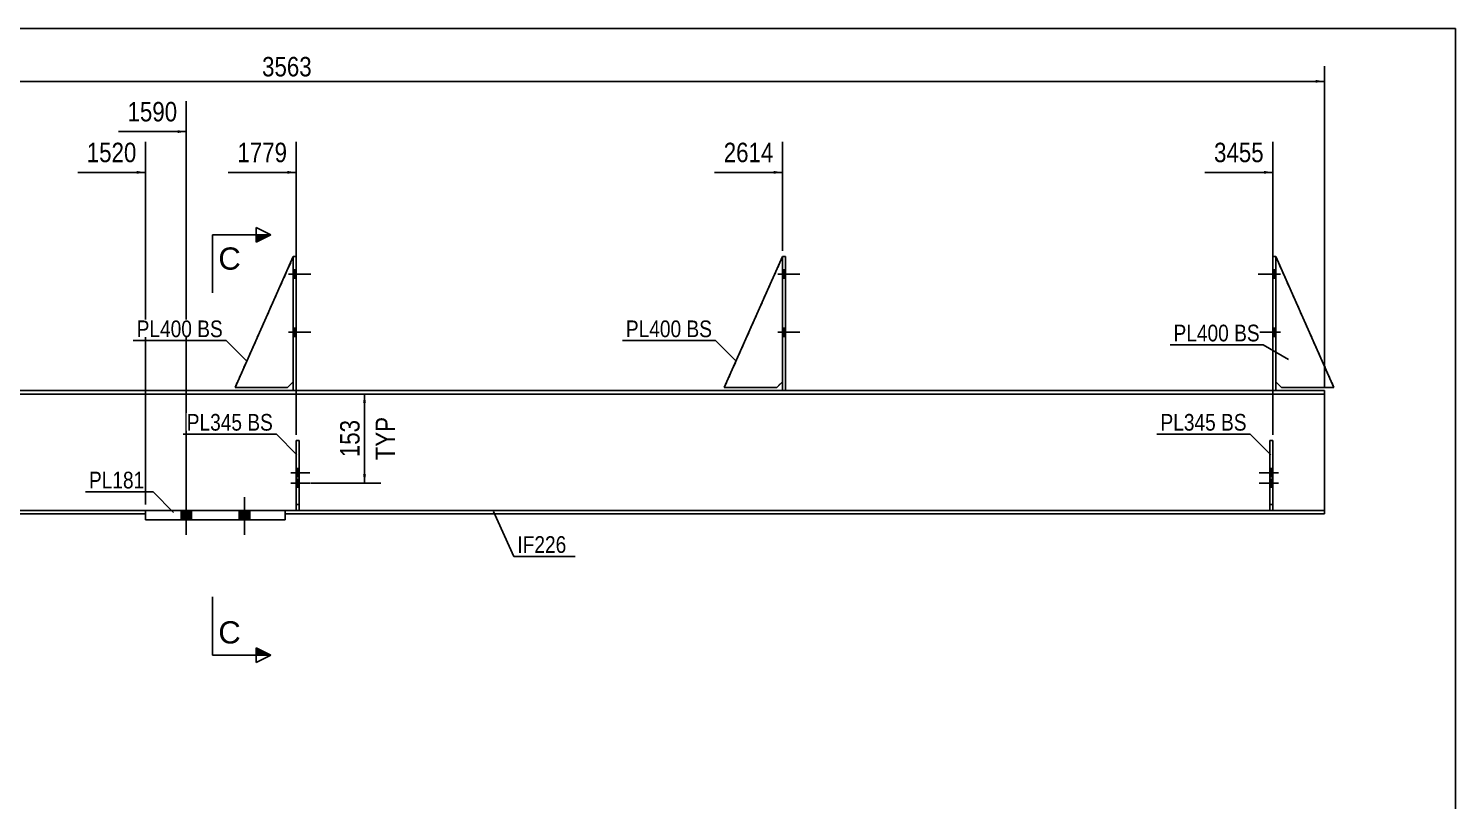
# Model space of a CAD drawing. Header units: millimetres. Extents: x -26 to 377, y -204 to 73.
# Drawn here: x 131.9 to 376.9, y -59.8 to 72.8 of the extents above; entities that cross this region are included whole.
import ezdxf

# ---------------------------------------------------------------- set-up
doc = ezdxf.new("R2010")
doc.units = ezdxf.units.MM
doc.linetypes.add('DXK_LINE_DOT1', pattern=[1.8814, 0.9407, -0.9407])
doc.linetypes.add('DXK_LINE_DOT2', pattern=[3.9198, 1.9599, -1.9599])
doc.styles.add('Arial', font='ARIAL.TTF', dxfattribs={"height": 0.2})
doc.styles.add('Arial Narrow', font='ARIALN.TTF', dxfattribs={"height": 0.2})

# ---------------------------------------------------------------- blocks, each defined once
blk = doc.blocks.new('Unknown-623544193-1210')
at = {"color": 5, "linetype": 'Continuous'}
for p, q in [((376.87, 72.76), (-23.13, 72.76)), ((376.87, -204.24), (376.87, 72.76))]:
    blk.add_line(p, q, dxfattribs=at)
blk = doc.blocks.new('Part-623544193-1456 - 1231')
at = {"color": 2, "linetype": 'Continuous'}
for p, q in [((261.32, 10.6), (261.32, 33.6)), ((261.32, 33.6), (261.82, 33.6)), ((261.82, 33.6), (261.82, 10.6)), ((261.82, 10.6), (261.32, 10.6))]:
    blk.add_line(p, q, dxfattribs=at)
blk = doc.blocks.new('Part-623544193-1437 - 1231')
at = {"color": 2, "linetype": 'Continuous'}
for p, q in [((346.01, 33.6), (345.51, 33.6)), ((345.51, 33.6), (345.51, 10.6)), ((346.01, 10.6), (346.01, 33.6)), ((345.51, 10.6), (346.01, 10.6))]:
    blk.add_line(p, q, dxfattribs=at)
blk = doc.blocks.new('Bolt-623544193-1500 - 1231')
at = {"linetype": 'Continuous'}
for points in [[(346.01, 29.9), (346.01, 31.3), (345.51, 31.3), (345.51, 29.9)], [(346.01, 29.9), (346.01, 31.3), (345.51, 31.3), (345.51, 29.9)], [(346.01, 29.9), (346.01, 31.3), (345.51, 31.3), (345.51, 29.9)], [(346.01, 19.9), (346.01, 21.3), (345.51, 21.3), (345.51, 19.9)], [(346.01, 19.9), (346.01, 21.3), (345.51, 21.3), (345.51, 19.9)], [(346.01, 19.9), (346.01, 21.3), (345.51, 21.3), (345.51, 19.9)]]:
    blk.add_hatch(color=3, dxfattribs=at).paths.add_polyline_path(points)
at = {"color": 3, "linetype": 'Continuous'}
for p, q in [((346.81, 30.6), (343.01, 30.6)), ((346.81, 30.6), (343.01, 30.6)), ((346.81, 30.6), (343.01, 30.6)), ((346.01, 31.3), (345.51, 31.3)), ((346.01, 31.3), (345.51, 31.3)), ((346.01, 31.3), (345.51, 31.3)), ((346.01, 29.9), (345.51, 29.9)), ((346.01, 29.9), (345.51, 29.9)), ((346.01, 29.9), (345.51, 29.9)), ((346.81, 20.6), (343.01, 20.6)), ((346.81, 20.6), (343.01, 20.6)), ((346.81, 20.6), (343.01, 20.6)), ((346.01, 21.3), (345.51, 21.3)), ((346.01, 21.3), (345.51, 21.3)), ((346.01, 21.3), (345.51, 21.3)), ((346.01, 19.9), (345.51, 19.9)), ((346.01, 19.9), (345.51, 19.9)), ((346.01, 19.9), (345.51, 19.9))]:
    blk.add_line(p, q, dxfattribs=at)
blk = doc.blocks.new('Part-623544193-1291 - 1231')
at = {"color": 2, "linetype": 'Continuous'}
for p, q in [((354.37, 10), (0, 10)), ((177.32, 10.6), (93.82, 10.6)), ((261.32, 10.6), (177.82, 10.6)), ((345.51, 10.6), (261.82, 10.6)), ((354.37, 10.6), (346.01, 10.6)), ((354.37, 10.6), (354.37, 10))]:
    blk.add_line(p, q, dxfattribs=at)
at = {"color": 7, "linetype": 'DXK_LINE_DOT1'}
for p, q in [((177.82, 10.6), (177.32, 10.6)), ((261.82, 10.6), (261.32, 10.6)), ((346.01, 10.6), (345.51, 10.6))]:
    blk.add_line(p, q, dxfattribs=at)
blk = doc.blocks.new('Part-623544193-3964 - 1231')
at = {"color": 7, "linetype": 'DXK_LINE_DOT1'}
for p, q in [((356.01, 11.1), (346.01, 33.6)), ((346.01, 12.1), (347.01, 11.1)), ((347.01, 11.1), (356.01, 11.1))]:
    blk.add_line(p, q, dxfattribs=at)
blk = doc.blocks.new('Part-623544193-1494 - 1231')
at = {"color": 7, "linetype": 'DXK_LINE_DOT1'}
for p, q in [((0, 10), (354.37, 10)), ((345.01, -10), (10.32, -10)), ((354.37, -10), (345.51, -10))]:
    blk.add_line(p, q, dxfattribs=at)
at = {"color": 2, "linetype": 'Continuous'}
blk.add_line((354.37, 10), (354.37, -10), dxfattribs=at)
blk = doc.blocks.new('Part-623544193-1366 - 1231')
at = {"color": 2, "linetype": 'Continuous'}
for p, q in [((151.95, -11.6), (151.95, -10)), ((175.95, -10), (151.95, -10)), ((175.95, -11.6), (151.95, -11.6)), ((175.95, -11.6), (175.95, -10))]:
    blk.add_line(p, q, dxfattribs=at)
blk = doc.blocks.new('Part-623544193-1313 - 1231')
at = {"color": 2, "linetype": 'Continuous'}
for p, q in [((3.48, -10.6), (3.48, -10)), ((9.82, -10), (3.48, -10)), ((151.95, -10.6), (3.48, -10.6)), ((151.95, -10), (10.32, -10))]:
    blk.add_line(p, q, dxfattribs=at)
at = {"color": 7, "linetype": 'DXK_LINE_DOT1'}
for p, q in [((10.32, -10), (9.82, -10)), ((151.95, -10), (151.95, -10.6))]:
    blk.add_line(p, q, dxfattribs=at)
blk = doc.blocks.new('Bolt-623544193-1496 - 1231')
at = {"linetype": 'Continuous'}
for points in [[(158.05, -11.6), (159.85, -11.6), (159.85, -10), (158.05, -10)], [(158.05, -11.6), (159.85, -11.6), (159.85, -10), (158.05, -10)], [(168.05, -11.6), (169.85, -11.6), (169.85, -10), (168.05, -10)], [(168.05, -11.6), (169.85, -11.6), (169.85, -10), (168.05, -10)]]:
    blk.add_hatch(color=3, dxfattribs=at).paths.add_polyline_path(points)
at = {"color": 3, "linetype": 'Continuous'}
for p, q in [((158.95, -14.2), (158.95, -7.7)), ((158.95, -14.2), (158.95, -7.7)), ((168.95, -14.2), (168.95, -7.7)), ((168.95, -14.2), (168.95, -7.7)), ((158.05, -11.6), (158.05, -10)), ((158.05, -11.6), (158.05, -10)), ((159.85, -11.6), (159.85, -10)), ((159.85, -11.6), (159.85, -10)), ((168.05, -11.6), (168.05, -10)), ((168.05, -11.6), (168.05, -10)), ((169.85, -11.6), (169.85, -10)), ((169.85, -11.6), (169.85, -10))]:
    blk.add_line(p, q, dxfattribs=at)
blk = doc.blocks.new('Part-623544193-1438 - 1231')
at = {"color": 2, "linetype": 'Continuous'}
for p, q in [((356.01, 11.1), (346.01, 33.6)), ((347.01, 11.1), (346.01, 12.1)), ((356.01, 11.1), (347.01, 11.1))]:
    blk.add_line(p, q, dxfattribs=at)
at = {"color": 7, "linetype": 'DXK_LINE_DOT1'}
blk.add_line((346.01, 33.6), (346.01, 12.1), dxfattribs=at)
blk = doc.blocks.new('Part-623544193-1439 - 1231')
at = {"color": 7, "linetype": 'DXK_LINE_DOT1'}
for p, q in [((345.01, -10), (345.01, 2)), ((345.01, 2), (345.51, 2)), ((345.51, -10), (345.51, 2)), ((345.01, -9), (345.51, -9)), ((345.51, -10), (345.01, -10))]:
    blk.add_line(p, q, dxfattribs=at)
blk = doc.blocks.new('Bolt-623544193-3977 - 1231')
at = {"color": 3, "linetype": 'DXK_LINE_DOT2'}
for p, q in [((176.87, -3.51), (180.17, -3.51)), ((177.82, -2.81), (178.32, -2.81)), ((177.82, -4.21), (178.32, -4.21)), ((177.82, -4.6), (178.32, -4.6)), ((176.87, -5.3), (180.17, -5.3)), ((177.82, -6), (178.32, -6))]:
    blk.add_line(p, q, dxfattribs=at)
blk = doc.blocks.new('Bolt-623544193-3974 - 1231')
at = {"linetype": 'Continuous'}
for points in [[(177.82, -2.81), (177.82, -4.21), (178.32, -4.21), (178.32, -2.81)], [(177.82, -4.6), (177.82, -6), (178.32, -6), (178.32, -4.6)]]:
    blk.add_hatch(color=3, dxfattribs=at).paths.add_polyline_path(points)
at = {"color": 3, "linetype": 'Continuous'}
for p, q in [((176.87, -3.51), (180.17, -3.51)), ((177.82, -2.81), (178.32, -2.81)), ((177.82, -4.21), (178.32, -4.21)), ((177.82, -4.6), (178.32, -4.6)), ((176.87, -5.3), (180.17, -5.3)), ((177.82, -6), (178.32, -6))]:
    blk.add_line(p, q, dxfattribs=at)
blk = doc.blocks.new('Part-623544193-1449 - 1231')
at = {"color": 2, "linetype": 'Continuous'}
for p, q in [((177.32, 10.6), (177.32, 33.6)), ((177.32, 33.6), (177.82, 33.6)), ((177.82, 33.6), (177.82, 10.6)), ((177.82, 10.6), (177.32, 10.6))]:
    blk.add_line(p, q, dxfattribs=at)
blk = doc.blocks.new('Part-623544193-1450 - 1231')
at = {"color": 2, "linetype": 'Continuous'}
for p, q in [((167.32, 11.1), (177.32, 33.6)), ((176.32, 11.1), (167.32, 11.1)), ((177.32, 12.1), (176.32, 11.1))]:
    blk.add_line(p, q, dxfattribs=at)
at = {"color": 7, "linetype": 'DXK_LINE_DOT1'}
blk.add_line((177.32, 33.6), (177.32, 12.1), dxfattribs=at)
blk = doc.blocks.new('Part-623544193-1451 - 1231')
at = {"color": 2, "linetype": 'Continuous'}
for p, q in [((177.82, -10), (177.82, 2)), ((177.82, 2), (178.32, 2)), ((178.32, 2), (178.32, -10)), ((178.32, -10), (177.82, -10))]:
    blk.add_line(p, q, dxfattribs=at)
at = {"color": 7, "linetype": 'DXK_LINE_DOT1'}
blk.add_line((177.82, -9), (178.32, -9), dxfattribs=at)
blk = doc.blocks.new('Part-623544193-1478 - 1231')
at = {"color": 2, "linetype": 'Continuous'}
for p, q in [((177.82, -10), (175.95, -10)), ((354.37, -10.6), (175.95, -10.6)), ((345.01, -10), (178.32, -10)), ((354.37, -10), (345.51, -10)), ((354.37, -10), (354.37, -10.6))]:
    blk.add_line(p, q, dxfattribs=at)
at = {"color": 7, "linetype": 'DXK_LINE_DOT1'}
for p, q in [((175.95, -10.6), (175.95, -10)), ((178.32, -10), (177.82, -10)), ((345.51, -10), (345.01, -10))]:
    blk.add_line(p, q, dxfattribs=at)
blk = doc.blocks.new('Part-623544193-3953 - 1231')
at = {"color": 7, "linetype": 'DXK_LINE_DOT1'}
for p, q in [((177.82, 2), (177.82, -10)), ((178.32, 2), (177.82, 2)), ((178.32, -10), (178.32, 2)), ((177.82, -10), (178.32, -10))]:
    blk.add_line(p, q, dxfattribs=at)
blk = doc.blocks.new('Bolt-623544193-1504 - 1231')
at = {"linetype": 'Continuous'}
for points in [[(177.82, 29.9), (177.82, 31.3), (177.32, 31.3), (177.32, 29.9)], [(177.82, 29.9), (177.82, 31.3), (177.32, 31.3), (177.32, 29.9)], [(177.82, 29.9), (177.82, 31.3), (177.32, 31.3), (177.32, 29.9)], [(177.82, 19.9), (177.82, 21.3), (177.32, 21.3), (177.32, 19.9)], [(177.82, 19.9), (177.82, 21.3), (177.32, 21.3), (177.32, 19.9)], [(177.82, 19.9), (177.82, 21.3), (177.32, 21.3), (177.32, 19.9)]]:
    blk.add_hatch(color=3, dxfattribs=at).paths.add_polyline_path(points)
at = {"color": 3, "linetype": 'Continuous'}
for p, q in [((176.52, 30.6), (180.32, 30.6)), ((176.52, 30.6), (180.32, 30.6)), ((176.52, 30.6), (180.32, 30.6)), ((177.32, 31.3), (177.82, 31.3)), ((177.32, 31.3), (177.82, 31.3)), ((177.32, 31.3), (177.82, 31.3)), ((177.32, 29.9), (177.82, 29.9)), ((177.32, 29.9), (177.82, 29.9)), ((177.32, 29.9), (177.82, 29.9)), ((176.52, 20.6), (180.32, 20.6)), ((176.52, 20.6), (180.32, 20.6)), ((176.52, 20.6), (180.32, 20.6)), ((177.32, 21.3), (177.82, 21.3)), ((177.32, 21.3), (177.82, 21.3)), ((177.32, 21.3), (177.82, 21.3)), ((177.32, 19.9), (177.82, 19.9)), ((177.32, 19.9), (177.82, 19.9)), ((177.32, 19.9), (177.82, 19.9))]:
    blk.add_line(p, q, dxfattribs=at)
blk = doc.blocks.new('Bolt-623544193-1507 - 1231')
at = {"linetype": 'Continuous'}
for points in [[(261.82, 29.9), (261.82, 31.3), (261.32, 31.3), (261.32, 29.9)], [(261.82, 29.9), (261.82, 31.3), (261.32, 31.3), (261.32, 29.9)], [(261.82, 29.9), (261.82, 31.3), (261.32, 31.3), (261.32, 29.9)], [(261.82, 19.9), (261.82, 21.3), (261.32, 21.3), (261.32, 19.9)], [(261.82, 19.9), (261.82, 21.3), (261.32, 21.3), (261.32, 19.9)], [(261.82, 19.9), (261.82, 21.3), (261.32, 21.3), (261.32, 19.9)]]:
    blk.add_hatch(color=3, dxfattribs=at).paths.add_polyline_path(points)
at = {"color": 3, "linetype": 'Continuous'}
for p, q in [((260.52, 30.6), (264.32, 30.6)), ((260.52, 30.6), (264.32, 30.6)), ((260.52, 30.6), (264.32, 30.6)), ((261.32, 31.3), (261.82, 31.3)), ((261.32, 31.3), (261.82, 31.3)), ((261.32, 31.3), (261.82, 31.3)), ((261.32, 29.9), (261.82, 29.9)), ((261.32, 29.9), (261.82, 29.9)), ((261.32, 29.9), (261.82, 29.9)), ((260.52, 20.6), (264.32, 20.6)), ((260.52, 20.6), (264.32, 20.6)), ((260.52, 20.6), (264.32, 20.6)), ((261.32, 21.3), (261.82, 21.3)), ((261.32, 21.3), (261.82, 21.3)), ((261.32, 21.3), (261.82, 21.3)), ((261.32, 19.9), (261.82, 19.9)), ((261.32, 19.9), (261.82, 19.9)), ((261.32, 19.9), (261.82, 19.9))]:
    blk.add_line(p, q, dxfattribs=at)
blk = doc.blocks.new('Part-623544193-3952 - 1231')
at = {"color": 2, "linetype": 'Continuous'}
for p, q in [((251.32, 11.1), (261.32, 33.6)), ((260.32, 11.1), (251.32, 11.1)), ((261.32, 12.1), (260.32, 11.1))]:
    blk.add_line(p, q, dxfattribs=at)
at = {"color": 7, "linetype": 'DXK_LINE_DOT1'}
blk.add_line((261.32, 33.6), (261.32, 12.1), dxfattribs=at)
blk = doc.blocks.new('Part-623544193-3957 - 1231')
at = {"color": 2, "linetype": 'Continuous'}
for p, q in [((345.01, -10), (345.01, 2)), ((345.01, 2), (345.51, 2)), ((345.51, -10), (345.51, 2)), ((345.51, -10), (345.01, -10))]:
    blk.add_line(p, q, dxfattribs=at)
blk = doc.blocks.new('Part-623544193-3965 - 1231')
at = {"color": 7, "linetype": 'DXK_LINE_DOT1'}
for p, q in [((167.32, 11.1), (177.32, 33.6)), ((176.32, 11.1), (167.32, 11.1)), ((177.32, 12.1), (176.32, 11.1))]:
    blk.add_line(p, q, dxfattribs=at)
blk = doc.blocks.new('Part-623544193-3966 - 1231')
at = {"color": 7, "linetype": 'DXK_LINE_DOT1'}
for p, q in [((251.32, 11.1), (261.32, 33.6)), ((260.32, 11.1), (251.32, 11.1)), ((261.32, 12.1), (260.32, 11.1))]:
    blk.add_line(p, q, dxfattribs=at)
blk = doc.blocks.new('Bolt-623544193-3971 - 1231')
at = {"color": 3, "linetype": 'DXK_LINE_DOT2'}
for p, q in [((346.46, -3.51), (343.16, -3.51)), ((345.51, -2.81), (345.01, -2.81)), ((345.51, -4.21), (345.01, -4.21)), ((345.51, -4.6), (345.01, -4.6)), ((346.46, -5.3), (343.16, -5.3)), ((345.51, -6), (345.01, -6))]:
    blk.add_line(p, q, dxfattribs=at)
blk = doc.blocks.new('Bolt-623544193-3980 - 1231')
at = {"linetype": 'Continuous'}
for points in [[(345.51, -4.21), (345.51, -2.81), (345.01, -2.81), (345.01, -4.21)], [(345.51, -6), (345.51, -4.6), (345.01, -4.6), (345.01, -6)]]:
    blk.add_hatch(color=3, dxfattribs=at).paths.add_polyline_path(points)
at = {"color": 3, "linetype": 'Continuous'}
for p, q in [((346.46, -3.51), (343.16, -3.51)), ((345.51, -2.81), (345.01, -2.81)), ((345.51, -4.21), (345.01, -4.21)), ((345.51, -4.6), (345.01, -4.6)), ((346.46, -5.3), (343.16, -5.3)), ((345.51, -6), (345.01, -6))]:
    blk.add_line(p, q, dxfattribs=at)
blk = doc.blocks.new('StraightDimension-623544193-1616 - 1231')
at = {"linetype": 'Continuous'}
blk.add_hatch(color=4, dxfattribs=at).paths.add_polyline_path([(352.87, 63.94), (354.37, 63.69), (352.87, 63.44)])
at = {"color": 4, "linetype": 'Continuous'}
for p, q in [((354.37, 11), (354.37, 66.29)), ((-1.91, 63.69), (354.37, 63.69))]:
    blk.add_line(p, q, dxfattribs=at)
at = {"color": 0}
blk.add_wipeout([(181.19, 63.84), (181.19, 68.74), (171.26, 68.74), (171.26, 63.84)], dxfattribs=at)
at = {"color": 4, "style": 'Arial Narrow'}
blk.add_text('3563', height=3.34, dxfattribs=at).set_placement((171.96, 64.54))
blk = doc.blocks.new('StraightDimension-623544193-5896 - 1231')
at = {"linetype": 'Continuous'}
blk.add_hatch(color=4, dxfattribs=at).paths.add_polyline_path([(259.82, 48.31), (261.32, 48.06), (259.82, 47.81)])
at = {"color": 4, "linetype": 'Continuous'}
for p, q in [((261.32, 34.6), (261.32, 53.31)), ((249.67, 48.06), (261.32, 48.06))]:
    blk.add_line(p, q, dxfattribs=at)
at = {"color": 0}
blk.add_wipeout([(260.46, 49.11), (260.46, 54.01), (250.53, 54.01), (250.53, 49.11)], dxfattribs=at)
at = {"color": 4, "style": 'Arial Narrow'}
blk.add_text('2614', height=3.34, dxfattribs=at).set_placement((251.23, 49.81))
blk = doc.blocks.new('StraightDimension-623544193-1593 - 1231')
at = {"linetype": 'Continuous'}
for points in [[(189.3, 8.5), (189.55, 10), (189.8, 8.5)], [(189.8, -3.8), (189.55, -5.3), (189.3, -3.8)]]:
    blk.add_hatch(color=4, dxfattribs=at).paths.add_polyline_path(points)
at = {"color": 4, "linetype": 'Continuous'}
for p, q in [((188.18, 10), (192.35, 10)), ((189.55, -5.3), (189.55, 10)), ((180.25, -5.3), (192.35, -5.3))]:
    blk.add_line(p, q, dxfattribs=at)
at = {"color": 0}
blk.add_wipeout([(189.4, 6.25), (184.5, 6.25), (184.5, -1.55), (189.4, -1.55)], dxfattribs=at)
at = {"color": 4, "style": 'Arial Narrow'}
blk.add_text('153', height=3.34, rotation=90.0002, dxfattribs=at).set_placement((188.7, -0.85))
at = {"color": 0, "linetype": 'Continuous'}
blk.add_wipeout([(195.5, 6.78), (190.6, 6.78), (190.6, -2.08), (195.5, -2.08)], dxfattribs=at)
at = {"color": 4, "linetype": 'Continuous', "style": 'Arial Narrow'}
blk.add_text('TYP', height=3.34, rotation=90.0002, dxfattribs=at).set_placement((194.8, -1.38))
blk = doc.blocks.new('StraightDimension-623544193-5895 - 1231')
at = {"linetype": 'Continuous'}
blk.add_hatch(color=4, dxfattribs=at).paths.add_polyline_path([(344.01, 48.31), (345.51, 48.06), (344.01, 47.81)])
at = {"color": 4, "linetype": 'Continuous'}
for p, q in [((345.51, 3), (345.51, 53.31)), ((333.85, 48.06), (345.51, 48.06))]:
    blk.add_line(p, q, dxfattribs=at)
at = {"color": 0}
blk.add_wipeout([(344.65, 49.11), (344.65, 54.01), (334.72, 54.01), (334.72, 49.11)], dxfattribs=at)
at = {"color": 4, "style": 'Arial Narrow'}
blk.add_text('3455', height=3.34, dxfattribs=at).set_placement((335.42, 49.81))
blk = doc.blocks.new('StraightDimension-623544193-5897 - 1231')
at = {"linetype": 'Continuous'}
blk.add_hatch(color=4, dxfattribs=at).paths.add_polyline_path([(176.32, 48.31), (177.82, 48.06), (176.32, 47.81)])
at = {"color": 4, "linetype": 'Continuous'}
for p, q in [((177.82, 3), (177.82, 53.31)), ((166.16, 48.06), (177.82, 48.06))]:
    blk.add_line(p, q, dxfattribs=at)
at = {"color": 0}
blk.add_wipeout([(176.96, 49.11), (176.96, 54.01), (167.03, 54.01), (167.03, 49.11)], dxfattribs=at)
at = {"color": 4, "style": 'Arial Narrow'}
blk.add_text('1779', height=3.34, dxfattribs=at).set_placement((167.73, 49.81))
blk = doc.blocks.new('StraightDimension-623544193-5898 - 1231')
at = {"linetype": 'Continuous'}
blk.add_hatch(color=4, dxfattribs=at).paths.add_polyline_path([(157.45, 55.31), (158.95, 55.06), (157.45, 54.81)])
at = {"color": 4, "linetype": 'Continuous'}
for p, q in [((158.95, -9), (158.95, 60.31)), ((147.3, 55.06), (158.95, 55.06))]:
    blk.add_line(p, q, dxfattribs=at)
at = {"color": 0}
blk.add_wipeout([(158.09, 56.11), (158.09, 61.01), (148.16, 61.01), (148.16, 56.11)], dxfattribs=at)
at = {"color": 4, "style": 'Arial Narrow'}
blk.add_text('1590', height=3.34, dxfattribs=at).set_placement((148.86, 56.81))
blk = doc.blocks.new('StraightDimension-623544193-5899 - 1231')
at = {"linetype": 'Continuous'}
blk.add_hatch(color=4, dxfattribs=at).paths.add_polyline_path([(150.45, 48.31), (151.95, 48.06), (150.45, 47.81)])
at = {"color": 4, "linetype": 'Continuous'}
for p, q in [((151.95, -9), (151.95, 53.31)), ((140.3, 48.06), (151.95, 48.06))]:
    blk.add_line(p, q, dxfattribs=at)
at = {"color": 0}
blk.add_wipeout([(151.09, 49.11), (151.09, 54.01), (141.16, 54.01), (141.16, 49.11)], dxfattribs=at)
at = {"color": 4, "style": 'Arial Narrow'}
blk.add_text('1520', height=3.34, dxfattribs=at).set_placement((141.86, 49.81))
blk = doc.blocks.new('MarkSet-623544193-5408 - 1231')
at = {"color": 0}
blk.add_wipeout([(337.97, 19.04), (337.97, 22.04), (328.46, 22.04), (328.46, 19.04)], dxfattribs=at)
blk.add_wipeout([(337.97, 19.04), (337.97, 22.04), (328.46, 22.04), (328.46, 19.04)], dxfattribs=at)
blk.add_wipeout([(343.25, 19.04), (343.25, 22.04), (338.87, 22.04), (338.87, 19.04)], dxfattribs=at)
blk.add_wipeout([(343.25, 19.04), (343.25, 22.04), (338.87, 22.04), (338.87, 19.04)], dxfattribs=at)
at = {"color": 7, "linetype": 'Continuous'}
for p in [(327.86, 18.44), (348.18, 15.94)]:
    blk.add_line(p, (343.85, 18.44), dxfattribs=at)
at = {"color": 3, "style": 'Arial Narrow'}
for s, p in [('PL400', (328.46, 19.04)), ('BS', (338.87, 19.04))]:
    blk.add_text(s, height=2.863, dxfattribs=at).set_placement(p)
blk = doc.blocks.new('MarkSet-623544193-5419 - 1231')
at = {"color": 0}
blk.add_wipeout([(159.93, 19.76), (159.93, 22.76), (150.43, 22.76), (150.43, 19.76)], dxfattribs=at)
blk.add_wipeout([(159.93, 19.76), (159.93, 22.76), (150.43, 22.76), (150.43, 19.76)], dxfattribs=at)
blk.add_wipeout([(165.22, 19.76), (165.22, 22.76), (160.83, 22.76), (160.83, 19.76)], dxfattribs=at)
blk.add_wipeout([(165.22, 19.76), (165.22, 22.76), (160.83, 22.76), (160.83, 19.76)], dxfattribs=at)
at = {"color": 7, "linetype": 'Continuous'}
for p in [(149.83, 19.16), (169.35, 15.63)]:
    blk.add_line(p, (165.82, 19.16), dxfattribs=at)
at = {"color": 3, "style": 'Arial Narrow'}
for s, p in [('PL400', (150.43, 19.76)), ('BS', (160.83, 19.76))]:
    blk.add_text(s, height=2.863, dxfattribs=at).set_placement(p)
blk = doc.blocks.new('Mark-623544193-5455 - 1231')
at = {"color": 7, "linetype": 'Continuous'}
blk.add_line((156.78, -10.35), (153.25, -6.81), dxfattribs=at)
at = {"color": 0}
blk.add_wipeout([(151.75, -6.21), (151.75, -3.21), (142.24, -3.21), (142.24, -6.21)], dxfattribs=at)
blk.add_wipeout([(151.75, -6.21), (151.75, -3.21), (142.24, -3.21), (142.24, -6.21)], dxfattribs=at)
at = {"color": 7, "linetype": 'Continuous'}
blk.add_line((141.64, -6.81), (153.25, -6.81), dxfattribs=at)
at = {"color": 3, "style": 'Arial Narrow'}
blk.add_text('PL181', height=2.863, dxfattribs=at).set_placement((142.24, -6.21))
blk = doc.blocks.new('MarkSet-623544193-5363 - 1231')
at = {"color": 0}
blk.add_wipeout([(335.72, 3.71), (335.72, 6.71), (326.22, 6.71), (326.22, 3.71)], dxfattribs=at)
blk.add_wipeout([(335.72, 3.71), (335.72, 6.71), (326.22, 6.71), (326.22, 3.71)], dxfattribs=at)
blk.add_wipeout([(341, 3.71), (341, 6.71), (336.62, 6.71), (336.62, 3.71)], dxfattribs=at)
blk.add_wipeout([(341, 3.71), (341, 6.71), (336.62, 6.71), (336.62, 3.71)], dxfattribs=at)
at = {"color": 7, "linetype": 'Continuous'}
for p in [(325.62, 3.11), (345.14, -0.43)]:
    blk.add_line(p, (341.6, 3.11), dxfattribs=at)
at = {"color": 3, "style": 'Arial Narrow'}
for s, p in [('PL345', (326.22, 3.71)), ('BS', (336.62, 3.71))]:
    blk.add_text(s, height=2.863, dxfattribs=at).set_placement(p)
blk = doc.blocks.new('SectionMark-623544193-1788 - 1231')
at = {"linetype": 'Continuous'}
for points in [[(170.95, 36.1), (170.95, 37.35), (173.45, 37.35)], [(170.95, -34.84), (170.95, -33.59), (173.45, -34.84)]]:
    blk.add_hatch(color=30, dxfattribs=at).paths.add_polyline_path(points)
at = {"color": 30, "linetype": 'Continuous'}
for p, q in [((163.45, 37.35), (173.45, 37.35)), ((170.95, 36.1), (170.95, 38.6)), ((170.95, 38.6), (173.45, 37.35)), ((173.45, 37.35), (170.95, 36.1)), ((173.45, -34.84), (170.95, -33.59)), ((170.95, -33.59), (170.95, -36.09)), ((163.45, -34.84), (173.45, -34.84)), ((173.45, -34.84), (170.95, -36.09))]:
    blk.add_line(p, q, dxfattribs=at)
at = {"color": 0, "linetype": 'Continuous'}
for points in [[(168.31, 31.35), (168.31, 35.35), (164.45, 35.35), (164.45, 31.35)], [(168.31, -32.84), (168.31, -28.84), (164.45, -28.84), (164.45, -32.84)]]:
    blk.add_wipeout(points, dxfattribs=at)
at = {"color": 30, "linetype": 'Continuous'}
for p, q in [((163.45, 37.35), (163.45, 27.35)), ((163.45, -34.84), (163.45, -24.84))]:
    blk.add_line(p, q, dxfattribs=at)
at = {"color": 96, "linetype": 'Continuous', "style": 'Arial'}
for p in [(164.45, 31.35), (164.45, -32.84)]:
    blk.add_text('C', height=3.82, dxfattribs=at).set_placement(p)
blk = doc.blocks.new('Mark-623544193-5458 - 1231')
at = {"color": 0}
blk.add_wipeout([(224.21, -17.28), (224.21, -14.28), (215.8, -14.28), (215.8, -17.28)], dxfattribs=at)
blk.add_wipeout([(224.21, -17.28), (224.21, -14.28), (215.8, -14.28), (215.8, -17.28)], dxfattribs=at)
at = {"color": 7, "linetype": 'Continuous'}
for p, q in [((211.67, -10.15), (215.2, -17.88)), ((215.2, -17.88), (225.71, -17.88))]:
    blk.add_line(p, q, dxfattribs=at)
at = {"color": 3, "style": 'Arial Narrow'}
blk.add_text('IF226', height=2.863, dxfattribs=at).set_placement((215.8, -17.28))
blk = doc.blocks.new('MarkSet-623544193-5352 - 1231')
at = {"color": 0}
blk.add_wipeout([(168.53, 3.71), (168.53, 6.71), (159.03, 6.71), (159.03, 3.71)], dxfattribs=at)
blk.add_wipeout([(168.53, 3.71), (168.53, 6.71), (159.03, 6.71), (159.03, 3.71)], dxfattribs=at)
blk.add_wipeout([(173.82, 3.71), (173.82, 6.71), (169.43, 6.71), (169.43, 3.71)], dxfattribs=at)
blk.add_wipeout([(173.82, 3.71), (173.82, 6.71), (169.43, 6.71), (169.43, 3.71)], dxfattribs=at)
at = {"color": 7, "linetype": 'Continuous'}
for p in [(158.43, 3.11), (177.95, -0.43)]:
    blk.add_line(p, (174.42, 3.11), dxfattribs=at)
at = {"color": 3, "style": 'Arial Narrow'}
for s, p in [('PL345', (159.03, 3.71)), ('BS', (169.43, 3.71))]:
    blk.add_text(s, height=2.863, dxfattribs=at).set_placement(p)
blk = doc.blocks.new('MarkSet-623544193-5430 - 1231')
at = {"color": 0}
blk.add_wipeout([(243.93, 19.76), (243.93, 22.76), (234.43, 22.76), (234.43, 19.76)], dxfattribs=at)
blk.add_wipeout([(243.93, 19.76), (243.93, 22.76), (234.43, 22.76), (234.43, 19.76)], dxfattribs=at)
blk.add_wipeout([(249.22, 19.76), (249.22, 22.76), (244.83, 22.76), (244.83, 19.76)], dxfattribs=at)
blk.add_wipeout([(249.22, 19.76), (249.22, 22.76), (244.83, 22.76), (244.83, 19.76)], dxfattribs=at)
at = {"color": 7, "linetype": 'Continuous'}
for p in [(233.83, 19.16), (253.35, 15.63)]:
    blk.add_line(p, (249.82, 19.16), dxfattribs=at)
at = {"color": 3, "style": 'Arial Narrow'}
for s, p in [('PL400', (234.43, 19.76)), ('BS', (244.83, 19.76))]:
    blk.add_text(s, height=2.863, dxfattribs=at).set_placement(p)

msp = doc.modelspace()

# ---------------------------------------------------------------- block references
for name in ['Unknown-623544193-1210', 'Part-623544193-1450 - 1231', 'Part-623544193-3965 - 1231', 'Part-623544193-1449 - 1231', 'Part-623544193-3952 - 1231', 'Part-623544193-3966 - 1231', 'Part-623544193-1456 - 1231', 'Part-623544193-1437 - 1231', 'Part-623544193-3964 - 1231', 'Part-623544193-1438 - 1231', 'Bolt-623544193-1504 - 1231', 'Bolt-623544193-1507 - 1231', 'Bolt-623544193-1500 - 1231', 'Part-623544193-1291 - 1231', 'Part-623544193-1494 - 1231', 'Part-623544193-1451 - 1231', 'Part-623544193-3953 - 1231', 'Part-623544193-1439 - 1231', 'Part-623544193-3957 - 1231', 'Bolt-623544193-3977 - 1231', 'Bolt-623544193-3974 - 1231', 'Bolt-623544193-3971 - 1231', 'Bolt-623544193-3980 - 1231', 'Bolt-623544193-1496 - 1231', 'Part-623544193-1313 - 1231', 'Part-623544193-1366 - 1231', 'Part-623544193-1478 - 1231']:
    msp.add_blockref(name, (0, 0))

# ---------------------------------------------------------------- next in the draw order: block references
for name in ['StraightDimension-623544193-1616 - 1231', 'Mark-623544193-5458 - 1231']:
    msp.add_blockref(name, (0, 0))

# ---------------------------------------------------------------- next in the draw order: block references
for name in ['StraightDimension-623544193-5898 - 1231', 'StraightDimension-623544193-5897 - 1231', 'StraightDimension-623544193-5896 - 1231', 'StraightDimension-623544193-5895 - 1231', 'MarkSet-623544193-5430 - 1231', 'StraightDimension-623544193-1593 - 1231']:
    msp.add_blockref(name, (0, 0))

# ---------------------------------------------------------------- next in the draw order: block references
for name in ['StraightDimension-623544193-5899 - 1231', 'MarkSet-623544193-5408 - 1231', 'MarkSet-623544193-5363 - 1231']:
    msp.add_blockref(name, (0, 0))

# ---------------------------------------------------------------- next in the draw order: block references
for name in ['MarkSet-623544193-5419 - 1231', 'Mark-623544193-5455 - 1231']:
    msp.add_blockref(name, (0, 0))

# ---------------------------------------------------------------- next in the draw order: block references
msp.add_blockref('SectionMark-623544193-1788 - 1231', (0, 0))

# ---------------------------------------------------------------- next in the draw order: block references
msp.add_blockref('MarkSet-623544193-5352 - 1231', (0, 0))

doc.saveas('drawing.dxf')
